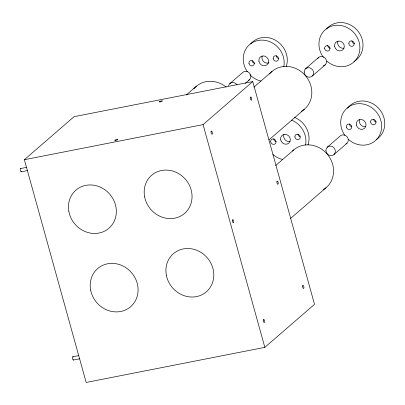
<?xml version="1.0" encoding="UTF-8"?>
<svg xmlns="http://www.w3.org/2000/svg" width="405" height="405" viewBox="0 0 405 405"><rect width="100%" height="100%" fill="white"/><g stroke="black" fill="none" stroke-linecap="round" stroke-linejoin="round"><path stroke-width="0.61" d="M24.381 159.712L74.069 116.686L252.745 81.587L314.518 304.332L264.835 347.358L86.154 382.462L24.381 159.712L203.062 124.613L252.745 81.587M186.315 94.972L196.349 86.285M229.777 83.668L242.716 72.465A4.976 4.531 49.1 0 1 249.814 73.467A4.976 4.531 49.1 0 1 248.554 80.408M245.359 83.324L249.515 79.719M253.905 87.136L272.059 71.412M305.486 68.794L318.426 57.591M312.29 76.054L325.23 64.851M268.955 139.907L304.312 109.289M275.653 165.564L293.812 149.845M327.235 147.228L340.175 136.019A4.976 4.531 49.1 0 1 347.277 137.027A4.976 4.531 49.1 0 1 346.017 143.967M334.039 154.487L346.979 143.279M290.709 218.341L326.06 187.723M20.67 168.531L26.492 167.386M21.176 171.791L27.586 170.53M72.875 356.764L78.697 355.62M73.381 360.025L79.785 358.769M203.062 124.613L264.835 347.358M193.843 88.811A24.872 22.655 49.1 0 1 226.162 87.065M269.553 73.938A24.872 22.655 49.1 0 1 305.461 75.695A24.872 22.655 49.1 0 1 301.411 111.35M292.506 151.055A24.872 22.655 49.1 0 1 327.832 154.882A24.872 22.655 49.1 0 1 323.16 189.783M228.592 85.718A4.976 4.531 49.1 0 1 232.273 82.529A4.976 4.531 49.1 0 1 237.001 84.847M317.692 58.522A4.976 4.531 49.1 0 1 325.524 58.593A4.976 4.531 49.1 0 1 323.134 65.924M376.301 122.037A2.82 2.567 49.1 0 1 373.724 119.283M351.879 126.765A2.82 2.567 49.1 0 1 349.49 123.844M347.5 108.307A21.556 19.632 49.1 0 1 378.503 108.175A21.556 19.632 49.1 0 1 376.615 139.376M344.827 135.331A21.556 19.632 49.1 0 1 356.906 103.801A21.556 19.632 49.1 0 1 381.135 130.916A21.556 19.632 49.1 0 1 348.573 139.528M365.629 126.588A5.138 4.683 49.1 0 1 360.713 124.75A5.138 4.683 49.1 0 1 359.691 119.612M300.039 136.779A2.82 2.567 49.1 0 1 298.014 134.156M276.169 141.634A2.82 2.567 49.1 0 1 273.78 138.718M294.546 117.389A21.556 19.632 49.1 0 1 307.997 144.96M282.624 159.489A21.556 19.632 49.1 0 1 272.864 154.401M291.443 120.077A21.556 19.632 49.1 0 1 305.572 145.096M289.919 141.456A5.138 4.683 49.1 0 1 284.998 139.624A5.138 4.683 49.1 0 1 283.981 134.485M354.552 43.603A2.82 2.567 49.1 0 1 351.97 40.849M330.131 48.332A2.82 2.567 49.1 0 1 327.736 45.411M326.384 29.064A21.556 19.632 49.1 0 1 357.504 30.588A21.556 19.632 49.1 0 1 353.99 61.489M323.403 57.358A21.556 19.632 49.1 0 1 334.808 25.414A21.556 19.632 49.1 0 1 359.422 52.311A21.556 19.632 49.1 0 1 326.825 61.094M343.88 48.154A5.138 4.683 49.1 0 1 338.96 46.322A5.138 4.683 49.1 0 1 337.942 41.178M254.811 63.256A2.82 2.567 49.1 0 1 252.057 60.684M278.842 58.477A2.82 2.567 49.1 0 1 276.261 55.723M250.675 43.937A21.556 19.632 49.1 0 1 276.504 40.859A21.556 19.632 49.1 0 1 286.244 66.526M260.876 81.056A21.556 19.632 49.1 0 1 249.885 74.803M247.364 71.771A21.556 19.632 49.1 0 1 259.099 40.287A21.556 19.632 49.1 0 1 283.819 66.663M268.885 62.821A5.138 4.683 49.1 0 1 263.523 61.489A5.138 4.683 49.1 0 1 262.227 56.052M21.5 171.512A1.66 0.607 78.9 0 1 20.346 170.358A1.66 0.607 78.9 0 1 20.878 168.627M73.7 359.751A1.66 0.607 78.9 0 1 72.829 359.443A1.66 0.607 78.9 0 1 72.49 357.261A1.66 0.607 78.9 0 1 73.29 357.114M144.62 196.845A25.206 22.958 49.1 0 0 183.89 213.982A25.206 22.958 49.1 0 0 175.816 172.176A25.206 22.958 49.1 0 0 144.62 196.845M166.369 275.279A25.206 22.958 49.1 0 0 205.639 292.415A25.206 22.958 49.1 0 0 197.564 250.609A25.206 22.958 49.1 0 0 166.369 275.279M90.659 290.152A25.206 22.958 49.1 0 0 129.929 307.289A25.206 22.958 49.1 0 0 121.854 265.483A25.206 22.958 49.1 0 0 90.659 290.152M68.906 211.719A25.206 22.958 49.1 0 0 108.181 228.855A25.206 22.958 49.1 0 0 100.101 187.049A25.206 22.958 49.1 0 0 68.906 211.719M232.379 220.406A1.66 0.607 78.9 0 0 233.341 222.826A1.66 0.607 78.9 0 0 233.442 220.355A1.66 0.607 78.9 0 0 232.379 220.406M276.893 181.86A1.66 0.607 78.9 0 0 277.85 184.28A1.66 0.607 78.9 0 0 277.951 181.815A1.66 0.607 78.9 0 0 276.893 181.86M211.045 131.843A1.66 0.607 78.9 0 0 211.982 134.313A1.66 0.607 78.9 0 0 212.119 131.888A1.66 0.607 78.9 0 0 211.045 131.843M250.376 97.823A1.66 0.607 78.9 0 0 251.338 100.248A1.66 0.607 78.9 0 0 251.439 97.777A1.66 0.607 78.9 0 0 250.376 97.823M263.245 320.127A1.66 0.607 78.9 0 0 264.207 322.547A1.66 0.607 78.9 0 0 264.308 320.077A1.66 0.607 78.9 0 0 263.245 320.127M302.581 286.062A1.66 0.607 78.9 0 0 303.542 288.487A1.66 0.607 78.9 0 0 303.644 286.016A1.66 0.607 78.9 0 0 302.581 286.062M115.415 140.434A1.66 0.319 -15.5 0 0 117.906 139.517A1.66 0.319 -15.5 0 0 115.602 139.816A1.66 0.319 -15.5 0 0 115.415 140.434M159.929 101.888A1.66 0.319 -15.5 0 0 162.415 100.972A1.66 0.319 -15.5 0 0 160.117 101.27A1.66 0.319 -15.5 0 0 159.929 101.888M304.16 72.07A4.976 4.531 49.1 0 0 311.324 76.737A4.976 4.531 49.1 0 0 311.177 68.465A4.976 4.531 49.1 0 0 304.16 72.07M325.914 150.498A4.976 4.531 49.1 0 0 333.077 155.171A4.976 4.531 49.1 0 0 332.93 146.899A4.976 4.531 49.1 0 0 325.914 150.498M346.442 127.099A2.82 2.567 49.1 0 0 350.846 128.972A2.82 2.567 49.1 0 0 349.895 124.3A2.82 2.567 49.1 0 0 346.442 127.099M370.615 121.971A2.82 2.567 49.1 0 0 374.787 124.411A2.82 2.567 49.1 0 0 374.463 119.713A2.82 2.567 49.1 0 0 370.615 121.971M356.415 125.079A5.138 4.683 49.1 0 0 364.51 128.324A5.138 4.683 49.1 0 0 362.602 119.829A5.138 4.683 49.1 0 0 356.415 125.079M270.727 141.973A2.82 2.567 49.1 0 0 275.137 143.846A2.82 2.567 49.1 0 0 274.185 139.173A2.82 2.567 49.1 0 0 270.727 141.973M294.906 136.844A2.82 2.567 49.1 0 0 299.077 139.285A2.82 2.567 49.1 0 0 298.753 134.587A2.82 2.567 49.1 0 0 294.906 136.844M280.705 139.953A5.138 4.683 49.1 0 0 288.795 143.198A5.138 4.683 49.1 0 0 286.892 134.703A5.138 4.683 49.1 0 0 280.705 139.953M324.688 48.671A2.82 2.567 49.1 0 0 329.098 50.539A2.82 2.567 49.1 0 0 328.146 45.871A2.82 2.567 49.1 0 0 324.688 48.671M348.867 43.543A2.82 2.567 49.1 0 0 353.038 45.983A2.82 2.567 49.1 0 0 352.709 41.28A2.82 2.567 49.1 0 0 348.867 43.543M334.667 46.646A5.138 4.683 49.1 0 0 342.757 49.896A5.138 4.683 49.1 0 0 340.848 41.401A5.138 4.683 49.1 0 0 334.667 46.646M248.948 63.372A2.82 2.567 49.1 0 0 253.257 65.509A2.82 2.567 49.1 0 0 252.593 60.816A2.82 2.567 49.1 0 0 248.948 63.372M273.157 58.411A2.82 2.567 49.1 0 0 277.324 60.851A2.82 2.567 49.1 0 0 277 56.153A2.82 2.567 49.1 0 0 273.157 58.411M258.957 61.519A5.138 4.683 49.1 0 0 267.047 64.77A5.138 4.683 49.1 0 0 265.138 56.275A5.138 4.683 49.1 0 0 258.957 61.519"/></g></svg>
